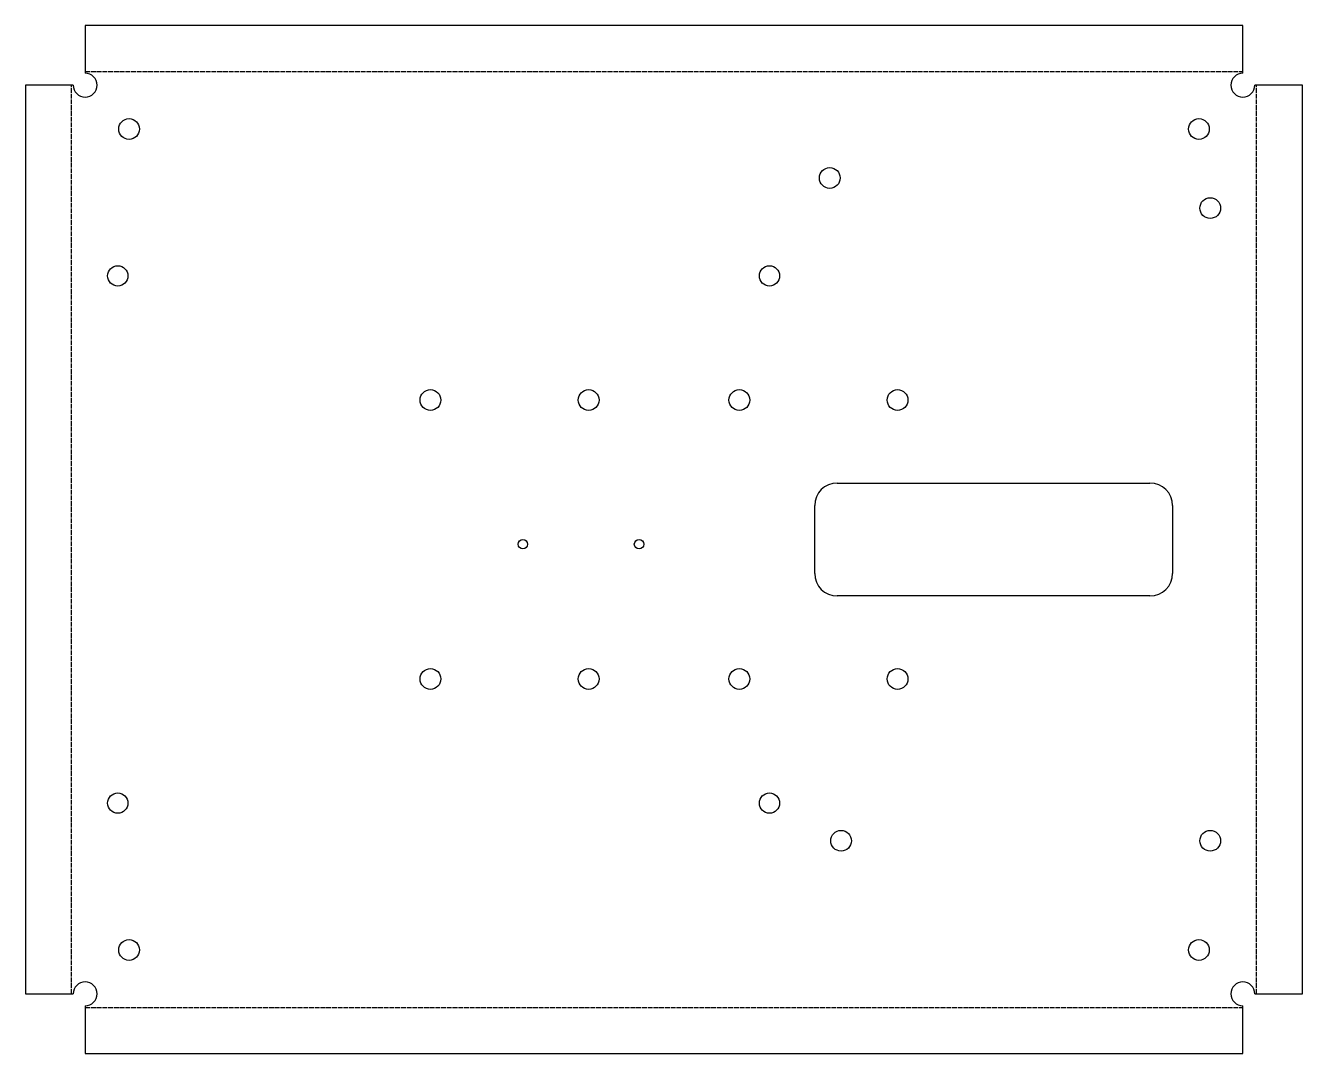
# Model space of a CAD drawing. Header units: millimetres. Extents: x -9 to 329, y -9 to 263.
import ezdxf

# ---------------------------------------------------------------- set-up
doc = ezdxf.new("R2010")
doc.units = ezdxf.units.MM
doc.linetypes.add('DASHED', pattern=[1.524, 1.27, -0.254])
doc.layers.add('BEND', color=1, linetype='DASHED')

msp = doc.modelspace()

# ---------------------------------------------------------------- linework, layer by layer
at = {"layer": 'BEND', "linetype": 'DASHED'}
for p, q in [((6.35, 251.24), (313.65, 251.24)), ((2.76, 6.35), (2.76, 247.65)), ((317.24, 6.35), (317.24, 247.65)), ((6.35, 2.76), (313.65, 2.76))]:
    msp.add_line(p, q, dxfattribs=at)
at = {"layer": 'CUT'}
for p, q in [((313.65, 263.48), (6.35, 263.48)), ((6.35, 263.48), (6.35, 250.82)), ((313.65, 250.82), (313.65, 263.48)), ((3.17, 247.65), (-9.48, 247.65)), ((-9.48, 247.65), (-9.48, 6.35)), ((329.48, 247.65), (316.82, 247.65)), ((329.48, 6.35), (329.48, 247.65)), ((206, 142), (289, 142)), ((200, 118), (200, 136)), ((295, 136), (295, 118)), ((289, 112), (206, 112)), ((-9.48, 6.35), (3.17, 6.35)), ((316.82, 6.35), (329.48, 6.35)), ((6.35, 3.17), (6.35, -9.48)), ((313.65, -9.48), (313.65, 3.17)), ((6.35, -9.48), (313.65, -9.48))]:
    msp.add_line(p, q, dxfattribs=at)
for centre, radius in [((18, 236), 2.75), ((302, 236), 2.75), ((204, 223), 2.75), ((305, 215), 2.75), ((15, 197), 2.69), ((188, 197), 2.69), ((98, 164.04), 2.75), ((140, 164.04), 2.75), ((180, 164.04), 2.75), ((222, 164.04), 2.75), ((122.53, 125.75), 1.25), ((153.37, 125.75), 1.25), ((98, 89.96), 2.75), ((140, 89.96), 2.75), ((180, 89.96), 2.75), ((222, 89.96), 2.75), ((15, 57), 2.69), ((188, 57), 2.69), ((207, 47), 2.75), ((305, 47), 2.75), ((18, 18), 2.75), ((302, 18), 2.75)]:
    msp.add_circle(centre, radius, dxfattribs=at)
for centre, radius, start, end in [((6.35, 247.65), 3.17, -180, 90), ((313.65, 247.65), 3.17, 90, 360), ((206, 136), 6, 90, 180), ((289, 136), 6, 0, 90), ((206, 118), 6, 180, 270), ((289, 118), 6, -90, 0), ((6.35, 6.35), 3.17, -90, 180), ((313.65, 6.35), 3.17, 0, 270)]:
    msp.add_arc(centre, radius, start, end, dxfattribs=at)

doc.saveas('drawing.dxf')
